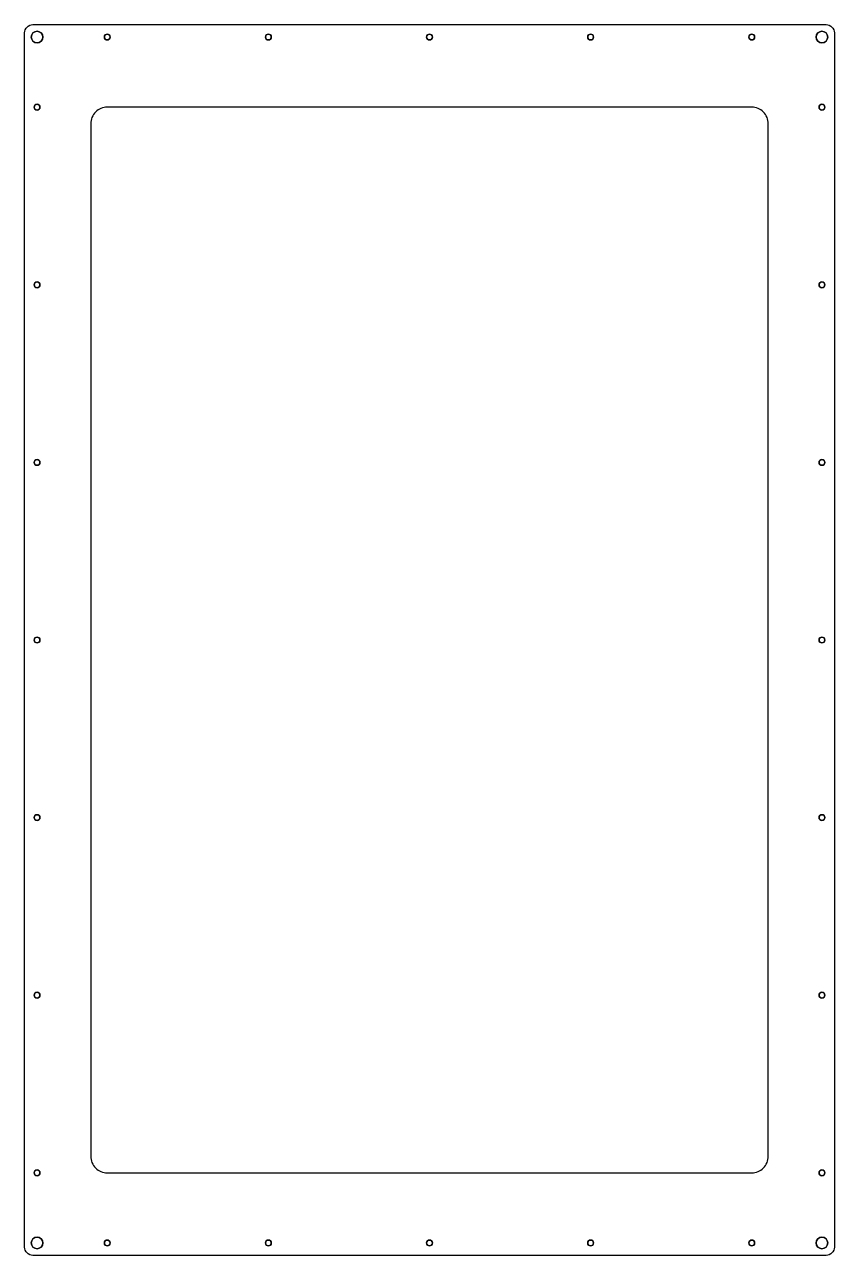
# Model space of a CAD drawing. Header units: millimetres. Extents: x 0 to 490, y 0 to 745.
import ezdxf

# ---------------------------------------------------------------- set-up
doc = ezdxf.new("R2010")
doc.units = ezdxf.units.MM
doc.layers.get('0').update_dxf_attribs({"linetype": 'CONTINUOUS'})

msp = doc.modelspace()

# ---------------------------------------------------------------- linework, layer by layer
for points in [[(490, 5, -0.414214), (485, 0), (5, 0, -0.414214), (0, 5), (0, 740, -0.414214), (5, 745), (485, 745, -0.414214), (490, 740)], [(490, 5, -0.414214), (485, 0), (5, 0, -0.414214), (0, 5), (0, 740, -0.414214), (5, 745), (485, 745, -0.414214), (490, 740)], [(40, 685), (40, 60, 0.414214), (50, 50), (440, 50, 0.414214), (450, 60), (450, 685, 0.414214), (440, 695), (50, 695, 0.414214)], [(40, 685), (40, 60, 0.414214), (50, 50), (440, 50, 0.414214), (450, 60), (450, 685, 0.414214), (440, 695), (50, 695, 0.414214)]]:
    msp.add_lwpolyline(points, format="xyb", close=True)
at = {"extrusion": (-1.61928e-78, 0, -1)}
for centre, radius in [((-7.5, 737.5), 3.5), ((-50, 737.5), 1.75), ((-147.5, 737.5), 1.75), ((-245, 737.5), 1.75), ((-342.5, 737.5), 1.75), ((-440, 737.5), 1.75), ((-482.5, 737.5), 3.5), ((-7.5, 695), 1.75), ((-482.5, 695), 1.75), ((-7.5, 587.5), 1.75), ((-482.5, 587.5), 1.75), ((-7.5, 480), 1.75), ((-482.5, 480), 1.75), ((-7.5, 372.5), 1.75), ((-482.5, 372.5), 1.75), ((-7.5, 265), 1.75), ((-482.5, 265), 1.75), ((-7.5, 157.5), 1.75), ((-482.5, 157.5), 1.75), ((-7.5, 50), 1.75), ((-482.5, 50), 1.75), ((-7.5, 7.5), 3.5), ((-50, 7.5), 1.75), ((-147.5, 7.5), 1.75), ((-245, 7.5), 1.75), ((-342.5, 7.5), 1.75), ((-440, 7.5), 1.75), ((-482.5, 7.5), 3.5)]:
    msp.add_circle(centre, radius, dxfattribs=at)
for centre, radius in [((7.5, 737.5), 3.5), ((50, 737.5), 1.75), ((147.5, 737.5), 1.75), ((245, 737.5), 1.75), ((342.5, 737.5), 1.75), ((440, 737.5), 1.75), ((482.5, 737.5), 3.5), ((7.5, 695), 1.75), ((482.5, 695), 1.75), ((7.5, 587.5), 1.75), ((482.5, 587.5), 1.75), ((7.5, 480), 1.75), ((482.5, 480), 1.75), ((7.5, 372.5), 1.75), ((482.5, 372.5), 1.75), ((7.5, 265), 1.75), ((482.5, 265), 1.75), ((7.5, 157.5), 1.75), ((482.5, 157.5), 1.75), ((7.5, 50), 1.75), ((482.5, 50), 1.75), ((7.5, 7.5), 3.5), ((50, 7.5), 1.75), ((147.5, 7.5), 1.75), ((245, 7.5), 1.75), ((342.5, 7.5), 1.75), ((440, 7.5), 1.75), ((482.5, 7.5), 3.5)]:
    msp.add_circle(centre, radius)

doc.saveas('drawing.dxf')
